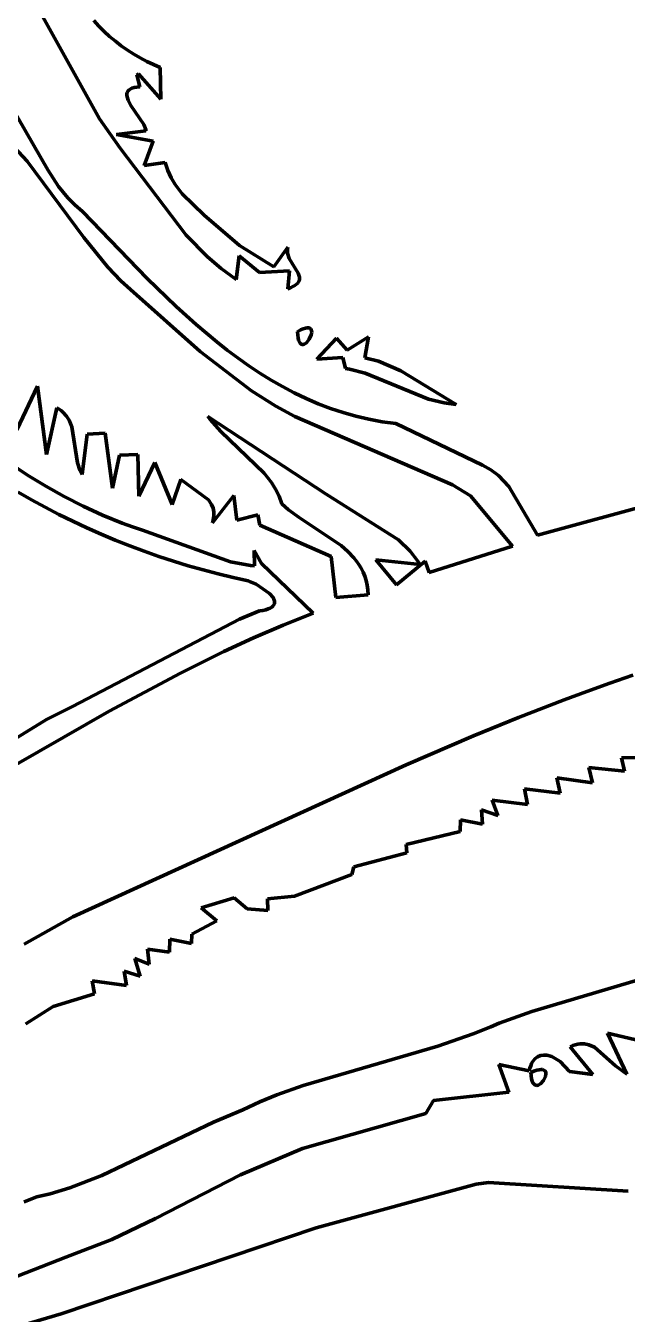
# Model space of a CAD drawing. Header units: millimetres. Extents: x 0 to 11, y 0 to 14.1.
# Drawn here: x 8.03 to 8.805, y 2.581 to 4.24 of the extents above; entities that cross this region are included whole.
import ezdxf

# ---------------------------------------------------------------- set-up
doc = ezdxf.new("R2010")
doc.units = ezdxf.units.MM
doc.layers.add('color#010101ff', color=7, linetype='CONTINUOUS', lineweight=100)
doc.layers.add('color#fefefeff', color=7, linetype='CONTINUOUS', lineweight=100)

msp = doc.modelspace()

# ---------------------------------------------------------------- linework, layer by layer
at = {"layer": 'color#010101ff'}
for p, q in [((8.1248, 4.1207), (8.0389, 4.2754)), ((8.1176, 4.2471), (8.1241, 4.2401)), ((8.1241, 4.2401), (8.1309, 4.2333)), ((8.1309, 4.2333), (8.138, 4.2268)), ((8.138, 4.2268), (8.1454, 4.2206)), ((8.1454, 4.2206), (8.153, 4.2147)), ((8.153, 4.2147), (8.1609, 4.2092)), ((8.1609, 4.2092), (8.1691, 4.2039)), ((8.1691, 4.2039), (8.1774, 4.1991)), ((8.1774, 4.1991), (8.1859, 4.1945)), ((8.1859, 4.1945), (8.1945, 4.1904)), ((8.1945, 4.1904), (8.2033, 4.1866)), ((8.2033, 4.1866), (8.2038, 4.146)), ((8.1754, 4.1786), (8.173, 4.1775)), ((8.173, 4.1775), (8.1768, 4.162)), ((8.2038, 4.146), (8.1754, 4.1786)), ((8.1602, 4.1529), (8.1601, 4.1511)), ((8.1601, 4.1511), (8.1604, 4.1491)), ((8.1606, 4.1547), (8.1602, 4.1529)), ((8.1604, 4.1491), (8.1618, 4.1448)), ((8.1615, 4.1562), (8.1606, 4.1547)), ((8.1628, 4.1577), (8.1615, 4.1562)), ((8.1645, 4.1589), (8.1628, 4.1577)), ((8.1667, 4.16), (8.1645, 4.1589)), ((8.1695, 4.1609), (8.1667, 4.16)), ((8.1729, 4.1615), (8.1695, 4.1609)), ((8.1768, 4.162), (8.1729, 4.1615)), ((8.0108, 4.138), (8.0583, 4.0549)), ((8.1618, 4.1448), (8.1655, 4.1379)), ((8.1655, 4.1379), (8.1819, 4.1134)), ((8.1516, 4.083), (8.1248, 4.1207)), ((8.1848, 4.1052), (8.1468, 4.1006)), ((8.1468, 4.1006), (8.1941, 4.0918)), ((8.1819, 4.1134), (8.1839, 4.1091)), ((8.1839, 4.1091), (8.1845, 4.1071)), ((8.1845, 4.1071), (8.1848, 4.1052)), ((8.0317, 4.0662), (8.0149, 4.0842)), ((8.2367, 3.9707), (8.1516, 4.083)), ((8.1941, 4.0918), (8.1824, 4.0604)), ((8.1048, 3.9677), (8.0317, 4.0662)), ((8.0583, 4.0549), (8.0722, 4.0337)), ((8.1824, 4.0604), (8.2097, 4.0642)), ((8.2097, 4.0642), (8.2132, 4.0542)), ((8.2132, 4.0542), (8.2175, 4.0448)), ((8.0722, 4.0337), (8.0842, 4.019)), ((8.2175, 4.0448), (8.2226, 4.0361)), ((8.2226, 4.0361), (8.2314, 4.0241)), ((8.0842, 4.019), (8.0932, 4.0098)), ((8.2314, 4.0241), (8.2597, 3.9964)), ((8.0932, 4.0098), (8.103, 4.0013)), ((8.103, 4.0013), (8.1863, 3.9152)), ((8.2597, 3.9964), (8.3052, 3.9574)), ((8.1355, 3.9296), (8.1048, 3.9677)), ((8.264, 3.9429), (8.2367, 3.9707)), ((8.3052, 3.9574), (8.3497, 3.9299)), ((8.3497, 3.9299), (8.3676, 3.9553)), ((8.3676, 3.9553), (8.3672, 3.9527)), ((8.3672, 3.9527), (8.3673, 3.9477)), ((8.2819, 3.9277), (8.264, 3.9429)), ((8.3048, 3.944), (8.301, 3.9138)), ((8.3314, 3.9229), (8.3048, 3.944)), ((8.3673, 3.9477), (8.3693, 3.9408)), ((8.3693, 3.9408), (8.381, 3.9217)), ((8.1526, 3.912), (8.1355, 3.9296)), ((8.301, 3.9138), (8.2819, 3.9277)), ((8.3697, 3.9251), (8.3314, 3.9229)), ((8.3677, 3.9018), (8.3697, 3.9251)), ((8.381, 3.9217), (8.3829, 3.9168)), ((8.3829, 3.9168), (8.3829, 3.9137)), ((8.1648, 3.901), (8.1526, 3.912)), ((8.2549, 3.8211), (8.1648, 3.901)), ((8.1863, 3.9152), (8.2238, 3.879)), ((8.3712, 3.9032), (8.3677, 3.9018)), ((8.3742, 3.9047), (8.3712, 3.9032)), ((8.3767, 3.9062), (8.3742, 3.9047)), ((8.3788, 3.9077), (8.3767, 3.9062)), ((8.3804, 3.9092), (8.3788, 3.9077)), ((8.3816, 3.9107), (8.3804, 3.9092)), ((8.3824, 3.9122), (8.3816, 3.9107)), ((8.3829, 3.9137), (8.3824, 3.9122)), ((8.2238, 3.879), (8.2496, 3.8557)), ((8.2496, 3.8557), (8.2628, 3.8444)), ((8.384, 3.8487), (8.3874, 3.8501)), ((8.3874, 3.8501), (8.3903, 3.8511)), ((8.3903, 3.8511), (8.3927, 3.8515)), ((8.3927, 3.8515), (8.3946, 3.8514)), ((8.3946, 3.8514), (8.3961, 3.8509)), ((8.3961, 3.8509), (8.3972, 3.8501)), ((8.3972, 3.8501), (8.398, 3.849)), ((8.2628, 3.8444), (8.2761, 3.8335)), ((8.2761, 3.8335), (8.2897, 3.8228)), ((8.3801, 3.8465), (8.384, 3.8487)), ((8.3804, 3.8421), (8.3801, 3.8465)), ((8.3809, 3.8384), (8.3804, 3.8421)), ((8.3816, 3.8354), (8.3809, 3.8384)), ((8.3826, 3.8332), (8.3816, 3.8354)), ((8.3836, 3.8316), (8.3826, 3.8332)), ((8.3954, 3.8368), (8.3917, 3.8322)), ((8.3979, 3.8424), (8.3954, 3.8368)), ((8.3985, 3.846), (8.3979, 3.8424)), ((8.398, 3.849), (8.3984, 3.8476)), ((8.3984, 3.8476), (8.3985, 3.846)), ((8.4053, 3.811), (8.4305, 3.8381)), ((8.4305, 3.8381), (8.4444, 3.8228)), ((8.4444, 3.8228), (8.4719, 3.8401)), ((8.4719, 3.8401), (8.4669, 3.8129)), ((8.3209, 3.7703), (8.2549, 3.8211)), ((8.2897, 3.8228), (8.3035, 3.8126)), ((8.3848, 3.8305), (8.3836, 3.8316)), ((8.3861, 3.83), (8.3848, 3.8305)), ((8.3875, 3.83), (8.3861, 3.83)), ((8.3889, 3.8303), (8.3875, 3.83)), ((8.3903, 3.8311), (8.3889, 3.8303)), ((8.3917, 3.8322), (8.3903, 3.8311)), ((8.3035, 3.8126), (8.3175, 3.8027)), ((8.3175, 3.8027), (8.3318, 3.7933)), ((8.4386, 3.8132), (8.4053, 3.811)), ((8.442, 3.7992), (8.4386, 3.8132)), ((8.4669, 3.8129), (8.4844, 3.8087)), ((8.4844, 3.8087), (8.5134, 3.796)), ((8.3318, 3.7933), (8.3462, 3.7843)), ((8.3462, 3.7843), (8.361, 3.7758)), ((8.4471, 3.7982), (8.442, 3.7992)), ((8.4672, 3.7929), (8.4471, 3.7982)), ((8.5491, 3.7597), (8.4672, 3.7929)), ((8.5134, 3.796), (8.5847, 3.7528)), ((8.0182, 3.7203), (8.045, 3.7765)), ((8.045, 3.7765), (8.0566, 3.6882)), ((8.3521, 3.7504), (8.3209, 3.7703)), ((8.361, 3.7758), (8.376, 3.7679)), ((8.376, 3.7679), (8.3913, 3.7606)), ((8.3766, 3.7371), (8.3521, 3.7504)), ((8.3913, 3.7606), (8.4068, 3.7538)), ((8.4068, 3.7538), (8.4227, 3.7477)), ((8.5691, 3.7547), (8.5491, 3.7597)), ((8.5847, 3.7528), (8.5691, 3.7547)), ((8.0566, 3.6882), (8.0698, 3.7484)), ((8.0698, 3.7484), (8.073, 3.7466)), ((8.073, 3.7466), (8.0758, 3.7446)), ((8.0758, 3.7446), (8.0783, 3.7425)), ((8.0783, 3.7425), (8.0825, 3.7378)), ((8.0825, 3.7378), (8.0858, 3.7326)), ((8.2676, 3.7333), (8.2645, 3.7373)), ((8.2645, 3.7373), (8.4173, 3.6372)), ((8.5799, 3.6493), (8.3766, 3.7371)), ((8.4227, 3.7477), (8.4389, 3.7423)), ((8.4389, 3.7423), (8.4554, 3.7376)), ((8.4554, 3.7376), (8.4722, 3.7337)), ((8.4722, 3.7337), (8.4893, 3.7305)), ((8.0858, 3.7326), (8.0892, 3.7239)), ((8.0892, 3.7239), (8.0966, 3.6778)), ((8.2812, 3.7179), (8.2676, 3.7333)), ((8.3373, 3.6644), (8.2812, 3.7179)), ((8.4893, 3.7305), (8.5068, 3.7281)), ((8.5068, 3.7281), (8.6187, 3.6745)), ((8.1024, 3.6624), (8.109, 3.7147)), ((8.109, 3.7147), (8.1322, 3.7157)), ((8.1322, 3.7157), (8.1419, 3.6451)), ((8.1419, 3.6451), (8.1506, 3.6877)), ((8.1506, 3.6877), (8.1744, 3.6883)), ((8.1744, 3.6883), (8.1758, 3.6346)), ((8.0321, 3.6619), (8.0092, 3.677)), ((8.0966, 3.6778), (8.0996, 3.6683)), ((8.0996, 3.6683), (8.1024, 3.6624)), ((8.1758, 3.6346), (8.1962, 3.6779)), ((8.1962, 3.6779), (8.2184, 3.624)), ((8.6187, 3.6745), (8.6295, 3.6686)), ((8.6295, 3.6686), (8.6391, 3.6614)), ((8.0556, 3.6476), (8.0321, 3.6619)), ((8.2184, 3.624), (8.2299, 3.6563)), ((8.2299, 3.6563), (8.2655, 3.6298)), ((8.3466, 3.6524), (8.3373, 3.6644)), ((8.3519, 3.6438), (8.3466, 3.6524)), ((8.6391, 3.6614), (8.6528, 3.647)), ((8.0199, 3.6398), (8.0373, 3.6299)), ((8.0795, 3.6342), (8.0556, 3.6476)), ((8.1039, 3.6218), (8.0795, 3.6342)), ((8.2704, 3.6005), (8.298, 3.6354)), ((8.298, 3.6354), (8.302, 3.6037)), ((8.3564, 3.6346), (8.3519, 3.6438)), ((8.3599, 3.6247), (8.3564, 3.6346)), ((8.4173, 3.6372), (8.5104, 3.5783)), ((8.6031, 3.6352), (8.5799, 3.6493)), ((8.6574, 3.5704), (8.6031, 3.6352)), ((8.6528, 3.647), (8.6897, 3.5844)), ((8.6897, 3.5844), (8.9044, 3.6432)), ((8.0373, 3.6299), (8.0549, 3.6204)), ((8.0549, 3.6204), (8.0726, 3.6113)), ((8.1289, 3.6103), (8.1039, 3.6218)), ((8.2655, 3.6298), (8.2695, 3.6239)), ((8.2695, 3.6239), (8.2713, 3.6194)), ((8.2713, 3.6194), (8.2722, 3.6146)), ((8.3684, 3.6173), (8.3599, 3.6247)), ((8.3824, 3.6071), (8.3684, 3.6173)), ((8.0726, 3.6113), (8.0905, 3.6025)), ((8.0905, 3.6025), (8.1086, 3.594)), ((8.1543, 3.6), (8.1289, 3.6103)), ((8.2713, 3.6036), (8.2704, 3.6005)), ((8.2723, 3.6094), (8.2713, 3.6036)), ((8.2722, 3.6146), (8.2723, 3.6094)), ((8.302, 3.6037), (8.3289, 3.6106)), ((8.3289, 3.6106), (8.3315, 3.5972)), ((8.4364, 3.571), (8.3824, 3.6071)), ((8.1086, 3.594), (8.1269, 3.5859)), ((8.1269, 3.5859), (8.1453, 3.5782)), ((8.1673, 3.5952), (8.1543, 3.6)), ((8.1803, 3.5907), (8.1673, 3.5952)), ((8.2938, 3.55), (8.1803, 3.5907)), ((8.3315, 3.5972), (8.4235, 3.5568)), ((8.1453, 3.5782), (8.1639, 3.5709)), ((8.1639, 3.5709), (8.1826, 3.5639)), ((8.445, 3.5636), (8.4364, 3.571)), ((8.5104, 3.5783), (8.5254, 3.5637)), ((8.5498, 3.5365), (8.6574, 3.5704)), ((8.1826, 3.5639), (8.2014, 3.5572)), ((8.2014, 3.5572), (8.2204, 3.551)), ((8.2204, 3.551), (8.2394, 3.5451)), ((8.3338, 3.548), (8.3242, 3.5648)), ((8.3242, 3.5648), (8.3247, 3.5449)), ((8.4235, 3.5568), (8.4294, 3.504)), ((8.4527, 3.5554), (8.445, 3.5636)), ((8.4562, 3.5511), (8.4527, 3.5554)), ((8.4593, 3.5466), (8.4562, 3.5511)), ((8.5385, 3.5468), (8.4811, 3.5529)), ((8.4811, 3.5529), (8.5079, 3.5204)), ((8.5079, 3.5204), (8.5448, 3.5511)), ((8.5254, 3.5637), (8.5355, 3.5512)), ((8.5355, 3.5512), (8.5385, 3.5468)), ((8.5448, 3.5511), (8.5498, 3.5365)), ((8.2394, 3.5451), (8.2586, 3.5397)), ((8.2586, 3.5397), (8.2779, 3.5346)), ((8.2779, 3.5346), (8.2973, 3.5299)), ((8.3194, 3.5454), (8.2938, 3.55)), ((8.3247, 3.5449), (8.3194, 3.5454)), ((8.4003, 3.4841), (8.3338, 3.548)), ((8.4622, 3.5418), (8.4593, 3.5466)), ((8.4647, 3.5368), (8.4622, 3.5418)), ((8.4668, 3.5315), (8.4647, 3.5368)), ((8.2973, 3.5299), (8.3167, 3.5255)), ((8.3167, 3.5255), (8.3185, 3.525)), ((8.3185, 3.525), (8.3269, 3.5215)), ((8.3269, 3.5215), (8.3442, 3.5095)), ((8.4685, 3.526), (8.4668, 3.5315)), ((8.4698, 3.5201), (8.4685, 3.526)), ((8.4707, 3.514), (8.4698, 3.5201)), ((8.3442, 3.5095), (8.3486, 3.5043)), ((8.3486, 3.5043), (8.3503, 3.5009)), ((8.4294, 3.504), (8.4711, 3.5075)), ((8.4711, 3.5075), (8.4707, 3.514)), ((8.3313, 3.4869), (8.3054, 3.4762)), ((8.3355, 3.4876), (8.3313, 3.4869)), ((8.3392, 3.4885), (8.3355, 3.4876)), ((8.3423, 3.4895), (8.3392, 3.4885)), ((8.3449, 3.4906), (8.3423, 3.4895)), ((8.3469, 3.4918), (8.3449, 3.4906)), ((8.3485, 3.4931), (8.3469, 3.4918)), ((8.3497, 3.4946), (8.3485, 3.4931)), ((8.3504, 3.4961), (8.3497, 3.4946)), ((8.3503, 3.5009), (8.3507, 3.4993)), ((8.3507, 3.4976), (8.3504, 3.4961)), ((8.3507, 3.4993), (8.3507, 3.4976)), ((8.3054, 3.4762), (8.0903, 3.3639)), ((8.3233, 3.4521), (8.3616, 3.4686)), ((8.3616, 3.4686), (8.4003, 3.4841)), ((8.2854, 3.4346), (8.3233, 3.4521)), ((8.2294, 3.4069), (8.2854, 3.4346)), ((8.1374, 3.3577), (8.2294, 3.4069)), ((8.8126, 3.4043), (8.7829, 3.394)), ((8.7829, 3.394), (8.7533, 3.3833)), ((8.7238, 3.3723), (8.6652, 3.3496)), ((8.7533, 3.3833), (8.7238, 3.3723)), ((7.8657, 3.2023), (8.1374, 3.3577)), ((8.0903, 3.3639), (8.0567, 3.3469)), ((8.0567, 3.3469), (7.7785, 3.177)), ((8.6652, 3.3496), (8.6069, 3.3259)), ((8.6069, 3.3259), (8.5201, 3.2888)), ((8.5201, 3.2888), (8.0905, 3.093)), ((8.7978, 3.2978), (8.8498, 3.298)), ((8.8018, 3.2804), (8.7978, 3.2978)), ((8.7186, 3.2524), (8.7146, 3.272)), ((8.7146, 3.272), (8.7606, 3.2657)), ((8.7606, 3.2657), (8.7557, 3.2851)), ((8.7557, 3.2851), (8.8018, 3.2804)), ((8.6768, 3.2378), (8.6726, 3.2578)), ((8.6726, 3.2578), (8.7186, 3.2524)), ((8.6385, 3.2236), (8.6311, 3.2434)), ((8.6311, 3.2434), (8.6768, 3.2378)), ((8.6187, 3.2125), (8.6173, 3.2307)), ((8.6173, 3.2307), (8.6385, 3.2236)), ((8.5201, 3.186), (8.5898, 3.2028)), ((8.5898, 3.2028), (8.5901, 3.2179)), ((8.5901, 3.2179), (8.6187, 3.2125)), ((8.521, 3.1753), (8.5201, 3.186)), ((8.4527, 3.1575), (8.521, 3.1753)), ((8.45, 3.1476), (8.4527, 3.1575)), ((8.3765, 3.1195), (8.45, 3.1476)), ((8.3413, 3.1161), (8.3765, 3.1195)), ((8.2558, 3.1045), (8.2987, 3.1173)), ((8.276, 3.0879), (8.2558, 3.1045)), ((8.2987, 3.1173), (8.3151, 3.1034)), ((8.3151, 3.1034), (8.3418, 3.101)), ((8.3418, 3.101), (8.3413, 3.1161)), ((8.0905, 3.093), (8.028, 3.0578)), ((8.2441, 3.0706), (8.276, 3.0879)), ((8.2436, 3.0587), (8.2441, 3.0706)), ((8.2153, 3.0473), (8.2158, 3.0641)), ((8.2158, 3.0641), (8.2436, 3.0587)), ((8.9704, 3.0567), (8.6824, 2.971)), ((8.1774, 3.0166), (8.1704, 3.0392)), ((8.1704, 3.0392), (8.189, 3.0321)), ((8.189, 3.0321), (8.1868, 3.0513)), ((8.1868, 3.0513), (8.2153, 3.0473)), ((8.1597, 3.0046), (8.1567, 3.023)), ((8.1567, 3.023), (8.1774, 3.0166)), ((8.1187, 2.9936), (8.1156, 3.0105)), ((8.1156, 3.0105), (8.1597, 3.0046)), ((8.0652, 2.9776), (8.1187, 2.9936)), ((8.0299, 2.955), (8.0652, 2.9776)), ((8.6824, 2.971), (8.6403, 2.956)), ((8.6403, 2.956), (8.6292, 2.9512)), ((8.6068, 2.9423), (8.5612, 2.9266)), ((8.6292, 2.9512), (8.6068, 2.9423)), ((8.8045, 2.8903), (8.78, 2.9432)), ((8.78, 2.9432), (8.8218, 2.9334)), ((8.5612, 2.9266), (8.3876, 2.8759)), ((8.7315, 2.9256), (8.7349, 2.9271)), ((8.7607, 2.89), (8.7315, 2.9256)), ((8.7349, 2.9271), (8.7382, 2.9283)), ((8.7382, 2.9283), (8.7414, 2.929)), ((8.7414, 2.929), (8.7444, 2.9295)), ((8.7444, 2.9295), (8.7502, 2.9294)), ((8.7502, 2.9294), (8.7556, 2.9283)), ((8.7556, 2.9283), (8.7632, 2.9249)), ((8.7632, 2.9249), (8.7903, 2.9009)), ((8.6808, 2.9012), (8.682, 2.9039)), ((8.682, 2.9039), (8.6833, 2.9063)), ((8.6833, 2.9063), (8.6847, 2.9084)), ((8.6847, 2.9084), (8.6863, 2.9101)), ((8.6863, 2.9101), (8.6897, 2.9128)), ((8.6897, 2.9128), (8.6934, 2.9144)), ((8.6934, 2.9144), (8.6975, 2.915)), ((8.6975, 2.915), (8.7017, 2.9147)), ((8.7017, 2.9147), (8.7082, 2.9129)), ((8.7082, 2.9129), (8.7188, 2.9066)), ((8.7188, 2.9066), (8.731, 2.8936)), ((8.6527, 2.8671), (8.6397, 2.9027)), ((8.6397, 2.9027), (8.679, 2.8947)), ((8.679, 2.8947), (8.6798, 2.8981)), ((8.6798, 2.8981), (8.6808, 2.9012)), ((8.685, 2.8941), (8.6809, 2.8923)), ((8.6809, 2.8923), (8.6813, 2.888)), ((8.6813, 2.888), (8.6819, 2.8844)), ((8.6886, 2.8954), (8.685, 2.8941)), ((8.6916, 2.8961), (8.6886, 2.8954)), ((8.6941, 2.8964), (8.6916, 2.8961)), ((8.6962, 2.8962), (8.6941, 2.8964)), ((8.6978, 2.8957), (8.6962, 2.8962)), ((8.6972, 2.8821), (8.6998, 2.8873)), ((8.699, 2.8948), (8.6978, 2.8957)), ((8.6998, 2.8937), (8.699, 2.8948)), ((8.7002, 2.8923), (8.6998, 2.8937)), ((8.6998, 2.8873), (8.7004, 2.8908)), ((8.7004, 2.8908), (8.7002, 2.8923)), ((8.731, 2.8936), (8.7607, 2.89)), ((8.7903, 2.9009), (8.8045, 2.8903)), ((8.3876, 2.8759), (8.3537, 2.8637)), ((8.6819, 2.8844), (8.6827, 2.8815)), ((8.6827, 2.8815), (8.6837, 2.8793)), ((8.6837, 2.8793), (8.6848, 2.8777)), ((8.6848, 2.8777), (8.6861, 2.8766)), ((8.6861, 2.8766), (8.6875, 2.876)), ((8.6875, 2.876), (8.6889, 2.8759)), ((8.6889, 2.8759), (8.6904, 2.8762)), ((8.6904, 2.8762), (8.6933, 2.8778)), ((8.6933, 2.8778), (8.6972, 2.8821)), ((8.3315, 2.8545), (8.3096, 2.8444)), ((8.3537, 2.8637), (8.3315, 2.8545)), ((8.5458, 2.8399), (8.5556, 2.8565)), ((8.5556, 2.8565), (8.6527, 2.8671)), ((8.3096, 2.8444), (8.28, 2.8319)), ((8.3866, 2.7944), (8.5458, 2.8399)), ((8.2718, 2.8286), (8.1281, 2.76)), ((8.28, 2.8319), (8.2718, 2.8286)), ((8.3066, 2.7609), (8.3866, 2.7944)), ((8.1281, 2.76), (8.0869, 2.744)), ((8.1973, 2.7046), (8.3066, 2.7609)), ((8.0869, 2.744), (8.0614, 2.7364)), ((8.6106, 2.7486), (8.4042, 2.6924)), ((8.6264, 2.7509), (8.6106, 2.7486)), ((8.8065, 2.7396), (8.6264, 2.7509)), ((8.044, 2.7323), (8.0278, 2.7259)), ((8.0614, 2.7364), (8.044, 2.7323)), ((8.4042, 2.6924), (8.0754, 2.5817)), ((8.1409, 2.6773), (8.1973, 2.7046)), ((8.0815, 2.6548), (8.1409, 2.6773)), ((7.9597, 2.6068), (8.0815, 2.6548)), ((8.0754, 2.5817), (7.8052, 2.5017))]:
    msp.add_line(p, q, dxfattribs=at)
at = {"layer": 'color#fefefeff'}
for p, q in [((8.0389, 4.2754), (8.1248, 4.1207)), ((8.1241, 4.2401), (8.1176, 4.2471)), ((8.1309, 4.2333), (8.1241, 4.2401)), ((8.138, 4.2268), (8.1309, 4.2333)), ((8.1454, 4.2206), (8.138, 4.2268)), ((8.153, 4.2147), (8.1454, 4.2206)), ((8.1609, 4.2092), (8.153, 4.2147)), ((8.1691, 4.2039), (8.1609, 4.2092)), ((8.1774, 4.1991), (8.1691, 4.2039)), ((8.1859, 4.1945), (8.1774, 4.1991)), ((8.1945, 4.1904), (8.1859, 4.1945)), ((8.2033, 4.1866), (8.1945, 4.1904)), ((8.2038, 4.146), (8.2033, 4.1866)), ((8.173, 4.1775), (8.1754, 4.1786)), ((8.1768, 4.162), (8.173, 4.1775)), ((8.1754, 4.1786), (8.2038, 4.146)), ((8.1601, 4.1511), (8.1602, 4.1529)), ((8.1604, 4.1491), (8.1601, 4.1511)), ((8.1602, 4.1529), (8.1606, 4.1547)), ((8.1618, 4.1448), (8.1604, 4.1491)), ((8.1606, 4.1547), (8.1615, 4.1562)), ((8.1615, 4.1562), (8.1628, 4.1577)), ((8.1628, 4.1577), (8.1645, 4.1589)), ((8.1645, 4.1589), (8.1667, 4.16)), ((8.1667, 4.16), (8.1695, 4.1609)), ((8.1695, 4.1609), (8.1729, 4.1615)), ((8.1729, 4.1615), (8.1768, 4.162)), ((8.0583, 4.0549), (8.0108, 4.138)), ((8.1655, 4.1379), (8.1618, 4.1448)), ((8.1819, 4.1134), (8.1655, 4.1379)), ((8.1248, 4.1207), (8.1516, 4.083)), ((8.1468, 4.1006), (8.1848, 4.1052)), ((8.1941, 4.0918), (8.1468, 4.1006)), ((8.1839, 4.1091), (8.1819, 4.1134)), ((8.1845, 4.1071), (8.1839, 4.1091)), ((8.1848, 4.1052), (8.1845, 4.1071)), ((8.0149, 4.0842), (8.0317, 4.0662)), ((8.1516, 4.083), (8.2367, 3.9707)), ((8.1824, 4.0604), (8.1941, 4.0918)), ((8.0317, 4.0662), (8.1048, 3.9677)), ((8.0722, 4.0337), (8.0583, 4.0549)), ((8.2097, 4.0642), (8.1824, 4.0604)), ((8.2132, 4.0542), (8.2097, 4.0642)), ((8.2175, 4.0448), (8.2132, 4.0542)), ((8.0842, 4.019), (8.0722, 4.0337)), ((8.2226, 4.0361), (8.2175, 4.0448)), ((8.2314, 4.0241), (8.2226, 4.0361)), ((8.0932, 4.0098), (8.0842, 4.019)), ((8.2597, 3.9964), (8.2314, 4.0241)), ((8.103, 4.0013), (8.0932, 4.0098)), ((8.1863, 3.9152), (8.103, 4.0013)), ((8.3052, 3.9574), (8.2597, 3.9964)), ((8.1048, 3.9677), (8.1355, 3.9296)), ((8.2367, 3.9707), (8.264, 3.9429)), ((8.3497, 3.9299), (8.3052, 3.9574)), ((8.3676, 3.9553), (8.3497, 3.9299)), ((8.3672, 3.9527), (8.3676, 3.9553)), ((8.3673, 3.9477), (8.3672, 3.9527)), ((8.264, 3.9429), (8.2819, 3.9277)), ((8.301, 3.9138), (8.3048, 3.944)), ((8.3048, 3.944), (8.3314, 3.9229)), ((8.3693, 3.9408), (8.3673, 3.9477)), ((8.381, 3.9217), (8.3693, 3.9408)), ((8.1355, 3.9296), (8.1526, 3.912)), ((8.2819, 3.9277), (8.301, 3.9138)), ((8.3314, 3.9229), (8.3697, 3.9251)), ((8.3697, 3.9251), (8.3677, 3.9018)), ((8.3829, 3.9168), (8.381, 3.9217)), ((8.3829, 3.9137), (8.3829, 3.9168)), ((8.1526, 3.912), (8.1648, 3.901)), ((8.1648, 3.901), (8.2549, 3.8211)), ((8.2238, 3.879), (8.1863, 3.9152)), ((8.3677, 3.9018), (8.3712, 3.9032)), ((8.3712, 3.9032), (8.3742, 3.9047)), ((8.3742, 3.9047), (8.3767, 3.9062)), ((8.3767, 3.9062), (8.3788, 3.9077)), ((8.3788, 3.9077), (8.3804, 3.9092)), ((8.3804, 3.9092), (8.3816, 3.9107)), ((8.3816, 3.9107), (8.3824, 3.9122)), ((8.3824, 3.9122), (8.3829, 3.9137)), ((8.2496, 3.8557), (8.2238, 3.879)), ((8.2628, 3.8444), (8.2496, 3.8557)), ((8.3874, 3.8501), (8.384, 3.8487)), ((8.3903, 3.8511), (8.3874, 3.8501)), ((8.3927, 3.8515), (8.3903, 3.8511)), ((8.3946, 3.8514), (8.3927, 3.8515)), ((8.3961, 3.8509), (8.3946, 3.8514)), ((8.3972, 3.8501), (8.3961, 3.8509)), ((8.398, 3.849), (8.3972, 3.8501)), ((8.2761, 3.8335), (8.2628, 3.8444)), ((8.2897, 3.8228), (8.2761, 3.8335)), ((8.384, 3.8487), (8.3801, 3.8465)), ((8.3801, 3.8465), (8.3804, 3.8421)), ((8.3804, 3.8421), (8.3809, 3.8384)), ((8.3809, 3.8384), (8.3816, 3.8354)), ((8.3816, 3.8354), (8.3826, 3.8332)), ((8.3826, 3.8332), (8.3836, 3.8316)), ((8.3917, 3.8322), (8.3954, 3.8368)), ((8.3954, 3.8368), (8.3979, 3.8424)), ((8.3979, 3.8424), (8.3985, 3.846)), ((8.3984, 3.8476), (8.398, 3.849)), ((8.3985, 3.846), (8.3984, 3.8476)), ((8.4305, 3.8381), (8.4053, 3.811)), ((8.4444, 3.8228), (8.4305, 3.8381)), ((8.4719, 3.8401), (8.4444, 3.8228)), ((8.4669, 3.8129), (8.4719, 3.8401)), ((8.2549, 3.8211), (8.3209, 3.7703)), ((8.3035, 3.8126), (8.2897, 3.8228)), ((8.3836, 3.8316), (8.3848, 3.8305)), ((8.3848, 3.8305), (8.3861, 3.83)), ((8.3861, 3.83), (8.3875, 3.83)), ((8.3875, 3.83), (8.3889, 3.8303)), ((8.3889, 3.8303), (8.3903, 3.8311)), ((8.3903, 3.8311), (8.3917, 3.8322)), ((8.3175, 3.8027), (8.3035, 3.8126)), ((8.3318, 3.7933), (8.3175, 3.8027)), ((8.4053, 3.811), (8.4386, 3.8132)), ((8.4386, 3.8132), (8.442, 3.7992)), ((8.4844, 3.8087), (8.4669, 3.8129)), ((8.5134, 3.796), (8.4844, 3.8087)), ((8.3462, 3.7843), (8.3318, 3.7933)), ((8.361, 3.7758), (8.3462, 3.7843)), ((8.442, 3.7992), (8.4471, 3.7982)), ((8.4471, 3.7982), (8.4672, 3.7929)), ((8.4672, 3.7929), (8.5491, 3.7597)), ((8.5847, 3.7528), (8.5134, 3.796)), ((8.045, 3.7765), (8.0182, 3.7203)), ((8.0566, 3.6882), (8.045, 3.7765)), ((8.3209, 3.7703), (8.3521, 3.7504)), ((8.376, 3.7679), (8.361, 3.7758)), ((8.3913, 3.7606), (8.376, 3.7679)), ((8.3521, 3.7504), (8.3766, 3.7371)), ((8.4068, 3.7538), (8.3913, 3.7606)), ((8.4227, 3.7477), (8.4068, 3.7538)), ((8.5491, 3.7597), (8.5691, 3.7547)), ((8.5691, 3.7547), (8.5847, 3.7528)), ((8.0698, 3.7484), (8.0566, 3.6882)), ((8.073, 3.7466), (8.0698, 3.7484)), ((8.0758, 3.7446), (8.073, 3.7466)), ((8.0783, 3.7425), (8.0758, 3.7446)), ((8.0825, 3.7378), (8.0783, 3.7425)), ((8.0858, 3.7326), (8.0825, 3.7378)), ((8.4173, 3.6372), (8.2645, 3.7373)), ((8.2645, 3.7373), (8.2676, 3.7333)), ((8.3766, 3.7371), (8.5799, 3.6493)), ((8.4389, 3.7423), (8.4227, 3.7477)), ((8.4554, 3.7376), (8.4389, 3.7423)), ((8.4722, 3.7337), (8.4554, 3.7376)), ((8.4893, 3.7305), (8.4722, 3.7337)), ((8.0892, 3.7239), (8.0858, 3.7326)), ((8.0966, 3.6778), (8.0892, 3.7239)), ((8.2676, 3.7333), (8.2812, 3.7179)), ((8.2812, 3.7179), (8.3373, 3.6644)), ((8.5068, 3.7281), (8.4893, 3.7305)), ((8.6187, 3.6745), (8.5068, 3.7281)), ((8.109, 3.7147), (8.1024, 3.6624)), ((8.1322, 3.7157), (8.109, 3.7147)), ((8.1419, 3.6451), (8.1322, 3.7157)), ((8.1506, 3.6877), (8.1419, 3.6451)), ((8.1744, 3.6883), (8.1506, 3.6877)), ((8.1758, 3.6346), (8.1744, 3.6883)), ((8.0092, 3.677), (8.0321, 3.6619)), ((8.0996, 3.6683), (8.0966, 3.6778)), ((8.1024, 3.6624), (8.0996, 3.6683)), ((8.1962, 3.6779), (8.1758, 3.6346)), ((8.2184, 3.624), (8.1962, 3.6779)), ((8.6295, 3.6686), (8.6187, 3.6745)), ((8.6391, 3.6614), (8.6295, 3.6686)), ((8.0321, 3.6619), (8.0556, 3.6476)), ((8.2299, 3.6563), (8.2184, 3.624)), ((8.2655, 3.6298), (8.2299, 3.6563)), ((8.3373, 3.6644), (8.3466, 3.6524)), ((8.3466, 3.6524), (8.3519, 3.6438)), ((8.6528, 3.647), (8.6391, 3.6614)), ((8.0373, 3.6299), (8.0199, 3.6398)), ((8.0556, 3.6476), (8.0795, 3.6342)), ((8.0795, 3.6342), (8.1039, 3.6218)), ((8.298, 3.6354), (8.2704, 3.6005)), ((8.302, 3.6037), (8.298, 3.6354)), ((8.3519, 3.6438), (8.3564, 3.6346)), ((8.3564, 3.6346), (8.3599, 3.6247)), ((8.5104, 3.5783), (8.4173, 3.6372)), ((8.5799, 3.6493), (8.6031, 3.6352)), ((8.6031, 3.6352), (8.6574, 3.5704)), ((8.6897, 3.5844), (8.6528, 3.647)), ((8.9044, 3.6432), (8.6897, 3.5844)), ((8.0549, 3.6204), (8.0373, 3.6299)), ((8.0726, 3.6113), (8.0549, 3.6204)), ((8.1039, 3.6218), (8.1289, 3.6103)), ((8.2695, 3.6239), (8.2655, 3.6298)), ((8.2713, 3.6194), (8.2695, 3.6239)), ((8.2722, 3.6146), (8.2713, 3.6194)), ((8.3599, 3.6247), (8.3684, 3.6173)), ((8.3684, 3.6173), (8.3824, 3.6071)), ((8.0905, 3.6025), (8.0726, 3.6113)), ((8.1086, 3.594), (8.0905, 3.6025)), ((8.1289, 3.6103), (8.1543, 3.6)), ((8.2704, 3.6005), (8.2713, 3.6036)), ((8.2713, 3.6036), (8.2723, 3.6094)), ((8.2723, 3.6094), (8.2722, 3.6146)), ((8.3289, 3.6106), (8.302, 3.6037)), ((8.3315, 3.5972), (8.3289, 3.6106)), ((8.3824, 3.6071), (8.4364, 3.571)), ((8.1269, 3.5859), (8.1086, 3.594)), ((8.1453, 3.5782), (8.1269, 3.5859)), ((8.1543, 3.6), (8.1673, 3.5952)), ((8.1673, 3.5952), (8.1803, 3.5907)), ((8.1803, 3.5907), (8.2938, 3.55)), ((8.4235, 3.5568), (8.3315, 3.5972)), ((8.1639, 3.5709), (8.1453, 3.5782)), ((8.1826, 3.5639), (8.1639, 3.5709)), ((8.4364, 3.571), (8.445, 3.5636)), ((8.5254, 3.5637), (8.5104, 3.5783)), ((8.6574, 3.5704), (8.5498, 3.5365)), ((8.2014, 3.5572), (8.1826, 3.5639)), ((8.2204, 3.551), (8.2014, 3.5572)), ((8.2394, 3.5451), (8.2204, 3.551)), ((8.3247, 3.5449), (8.3242, 3.5648)), ((8.3242, 3.5648), (8.3338, 3.548)), ((8.4294, 3.504), (8.4235, 3.5568)), ((8.445, 3.5636), (8.4527, 3.5554)), ((8.4527, 3.5554), (8.4562, 3.5511)), ((8.4562, 3.5511), (8.4593, 3.5466)), ((8.5079, 3.5204), (8.4811, 3.5529)), ((8.4811, 3.5529), (8.5385, 3.5468)), ((8.5448, 3.5511), (8.5079, 3.5204)), ((8.5355, 3.5512), (8.5254, 3.5637)), ((8.5385, 3.5468), (8.5355, 3.5512)), ((8.5498, 3.5365), (8.5448, 3.5511)), ((8.2586, 3.5397), (8.2394, 3.5451)), ((8.2779, 3.5346), (8.2586, 3.5397)), ((8.2973, 3.5299), (8.2779, 3.5346)), ((8.2938, 3.55), (8.3194, 3.5454)), ((8.3194, 3.5454), (8.3247, 3.5449)), ((8.3338, 3.548), (8.4003, 3.4841)), ((8.4593, 3.5466), (8.4622, 3.5418)), ((8.4622, 3.5418), (8.4647, 3.5368)), ((8.4647, 3.5368), (8.4668, 3.5315)), ((8.3167, 3.5255), (8.2973, 3.5299)), ((8.3185, 3.525), (8.3167, 3.5255)), ((8.3269, 3.5215), (8.3185, 3.525)), ((8.3442, 3.5095), (8.3269, 3.5215)), ((8.4668, 3.5315), (8.4685, 3.526)), ((8.4685, 3.526), (8.4698, 3.5201)), ((8.4698, 3.5201), (8.4707, 3.514)), ((8.3486, 3.5043), (8.3442, 3.5095)), ((8.3503, 3.5009), (8.3486, 3.5043)), ((8.4711, 3.5075), (8.4294, 3.504)), ((8.4707, 3.514), (8.4711, 3.5075)), ((8.3054, 3.4762), (8.3313, 3.4869)), ((8.3313, 3.4869), (8.3355, 3.4876)), ((8.3355, 3.4876), (8.3392, 3.4885)), ((8.3392, 3.4885), (8.3423, 3.4895)), ((8.3423, 3.4895), (8.3449, 3.4906)), ((8.3449, 3.4906), (8.3469, 3.4918)), ((8.3469, 3.4918), (8.3485, 3.4931)), ((8.3485, 3.4931), (8.3497, 3.4946)), ((8.3497, 3.4946), (8.3504, 3.4961)), ((8.3507, 3.4993), (8.3503, 3.5009)), ((8.3504, 3.4961), (8.3507, 3.4976)), ((8.3507, 3.4976), (8.3507, 3.4993)), ((8.0903, 3.3639), (8.3054, 3.4762)), ((8.3616, 3.4686), (8.3233, 3.4521)), ((8.4003, 3.4841), (8.3616, 3.4686)), ((8.3233, 3.4521), (8.2854, 3.4346)), ((8.2854, 3.4346), (8.2294, 3.4069)), ((8.2294, 3.4069), (8.1374, 3.3577)), ((8.7829, 3.394), (8.8126, 3.4043)), ((8.7533, 3.3833), (8.7829, 3.394)), ((8.6652, 3.3496), (8.7238, 3.3723)), ((8.7238, 3.3723), (8.7533, 3.3833)), ((8.1374, 3.3577), (7.8657, 3.2023)), ((8.0567, 3.3469), (8.0903, 3.3639)), ((7.7785, 3.177), (8.0567, 3.3469)), ((8.6069, 3.3259), (8.6652, 3.3496)), ((8.5201, 3.2888), (8.6069, 3.3259)), ((8.0905, 3.093), (8.5201, 3.2888)), ((8.8498, 3.298), (8.7978, 3.2978)), ((8.7978, 3.2978), (8.8018, 3.2804)), ((8.7606, 3.2657), (8.7146, 3.272)), ((8.7146, 3.272), (8.7186, 3.2524)), ((8.8018, 3.2804), (8.7557, 3.2851)), ((8.7557, 3.2851), (8.7606, 3.2657)), ((8.7186, 3.2524), (8.6726, 3.2578)), ((8.6726, 3.2578), (8.6768, 3.2378)), ((8.6768, 3.2378), (8.6311, 3.2434)), ((8.6311, 3.2434), (8.6385, 3.2236)), ((8.6385, 3.2236), (8.6173, 3.2307)), ((8.6173, 3.2307), (8.6187, 3.2125)), ((8.5898, 3.2028), (8.5201, 3.186)), ((8.5901, 3.2179), (8.5898, 3.2028)), ((8.6187, 3.2125), (8.5901, 3.2179)), ((8.5201, 3.186), (8.521, 3.1753)), ((8.521, 3.1753), (8.4527, 3.1575)), ((8.4527, 3.1575), (8.45, 3.1476)), ((8.45, 3.1476), (8.3765, 3.1195)), ((8.3765, 3.1195), (8.3413, 3.1161)), ((8.2987, 3.1173), (8.2558, 3.1045)), ((8.2558, 3.1045), (8.276, 3.0879)), ((8.3151, 3.1034), (8.2987, 3.1173)), ((8.3418, 3.101), (8.3151, 3.1034)), ((8.3413, 3.1161), (8.3418, 3.101)), ((8.028, 3.0578), (8.0905, 3.093)), ((8.276, 3.0879), (8.2441, 3.0706)), ((8.2441, 3.0706), (8.2436, 3.0587)), ((8.2158, 3.0641), (8.2153, 3.0473)), ((8.2436, 3.0587), (8.2158, 3.0641)), ((8.6824, 2.971), (8.9704, 3.0567)), ((8.189, 3.0321), (8.1704, 3.0392)), ((8.1704, 3.0392), (8.1774, 3.0166)), ((8.2153, 3.0473), (8.1868, 3.0513)), ((8.1868, 3.0513), (8.189, 3.0321)), ((8.1774, 3.0166), (8.1567, 3.023)), ((8.1567, 3.023), (8.1597, 3.0046)), ((8.1597, 3.0046), (8.1156, 3.0105)), ((8.1156, 3.0105), (8.1187, 2.9936)), ((8.1187, 2.9936), (8.0652, 2.9776)), ((8.0652, 2.9776), (8.0299, 2.955)), ((8.6403, 2.956), (8.6824, 2.971)), ((8.6292, 2.9512), (8.6403, 2.956)), ((8.5612, 2.9266), (8.6068, 2.9423)), ((8.6068, 2.9423), (8.6292, 2.9512)), ((8.8218, 2.9334), (8.78, 2.9432)), ((8.78, 2.9432), (8.8045, 2.8903)), ((8.3876, 2.8759), (8.5612, 2.9266)), ((8.7349, 2.9271), (8.7315, 2.9256)), ((8.7315, 2.9256), (8.7607, 2.89)), ((8.7382, 2.9283), (8.7349, 2.9271)), ((8.7414, 2.929), (8.7382, 2.9283)), ((8.7444, 2.9295), (8.7414, 2.929)), ((8.7502, 2.9294), (8.7444, 2.9295)), ((8.7556, 2.9283), (8.7502, 2.9294)), ((8.7632, 2.9249), (8.7556, 2.9283)), ((8.7903, 2.9009), (8.7632, 2.9249)), ((8.682, 2.9039), (8.6808, 2.9012)), ((8.6833, 2.9063), (8.682, 2.9039)), ((8.6847, 2.9084), (8.6833, 2.9063)), ((8.6863, 2.9101), (8.6847, 2.9084)), ((8.6897, 2.9128), (8.6863, 2.9101)), ((8.6934, 2.9144), (8.6897, 2.9128)), ((8.6975, 2.915), (8.6934, 2.9144)), ((8.7017, 2.9147), (8.6975, 2.915)), ((8.7082, 2.9129), (8.7017, 2.9147)), ((8.7188, 2.9066), (8.7082, 2.9129)), ((8.731, 2.8936), (8.7188, 2.9066)), ((8.679, 2.8947), (8.6397, 2.9027)), ((8.6397, 2.9027), (8.6527, 2.8671)), ((8.6798, 2.8981), (8.679, 2.8947)), ((8.6808, 2.9012), (8.6798, 2.8981)), ((8.6809, 2.8923), (8.685, 2.8941)), ((8.6813, 2.888), (8.6809, 2.8923)), ((8.6819, 2.8844), (8.6813, 2.888)), ((8.685, 2.8941), (8.6886, 2.8954)), ((8.6886, 2.8954), (8.6916, 2.8961)), ((8.6916, 2.8961), (8.6941, 2.8964)), ((8.6941, 2.8964), (8.6962, 2.8962)), ((8.6962, 2.8962), (8.6978, 2.8957)), ((8.6998, 2.8873), (8.6972, 2.8821)), ((8.6978, 2.8957), (8.699, 2.8948)), ((8.699, 2.8948), (8.6998, 2.8937)), ((8.6998, 2.8937), (8.7002, 2.8923)), ((8.7004, 2.8908), (8.6998, 2.8873)), ((8.7002, 2.8923), (8.7004, 2.8908)), ((8.7607, 2.89), (8.731, 2.8936)), ((8.8045, 2.8903), (8.7903, 2.9009)), ((8.3537, 2.8637), (8.3876, 2.8759)), ((8.6827, 2.8815), (8.6819, 2.8844)), ((8.6837, 2.8793), (8.6827, 2.8815)), ((8.6848, 2.8777), (8.6837, 2.8793)), ((8.6861, 2.8766), (8.6848, 2.8777)), ((8.6875, 2.876), (8.6861, 2.8766)), ((8.6889, 2.8759), (8.6875, 2.876)), ((8.6904, 2.8762), (8.6889, 2.8759)), ((8.6933, 2.8778), (8.6904, 2.8762)), ((8.6972, 2.8821), (8.6933, 2.8778)), ((8.3096, 2.8444), (8.3315, 2.8545)), ((8.3315, 2.8545), (8.3537, 2.8637)), ((8.5556, 2.8565), (8.5458, 2.8399)), ((8.6527, 2.8671), (8.5556, 2.8565)), ((8.28, 2.8319), (8.3096, 2.8444)), ((8.5458, 2.8399), (8.3866, 2.7944)), ((8.1281, 2.76), (8.2718, 2.8286)), ((8.2718, 2.8286), (8.28, 2.8319)), ((8.3866, 2.7944), (8.3066, 2.7609)), ((8.0869, 2.744), (8.1281, 2.76)), ((8.3066, 2.7609), (8.1973, 2.7046)), ((8.0614, 2.7364), (8.0869, 2.744)), ((8.4042, 2.6924), (8.6106, 2.7486)), ((8.6106, 2.7486), (8.6264, 2.7509)), ((8.6264, 2.7509), (8.8065, 2.7396)), ((8.0278, 2.7259), (8.044, 2.7323)), ((8.044, 2.7323), (8.0614, 2.7364)), ((8.0754, 2.5817), (8.4042, 2.6924)), ((8.1973, 2.7046), (8.1409, 2.6773)), ((8.1409, 2.6773), (8.0815, 2.6548)), ((8.0815, 2.6548), (7.9597, 2.6068)), ((7.8052, 2.5017), (8.0754, 2.5817))]:
    msp.add_line(p, q, dxfattribs=at)

doc.saveas('drawing.dxf')
